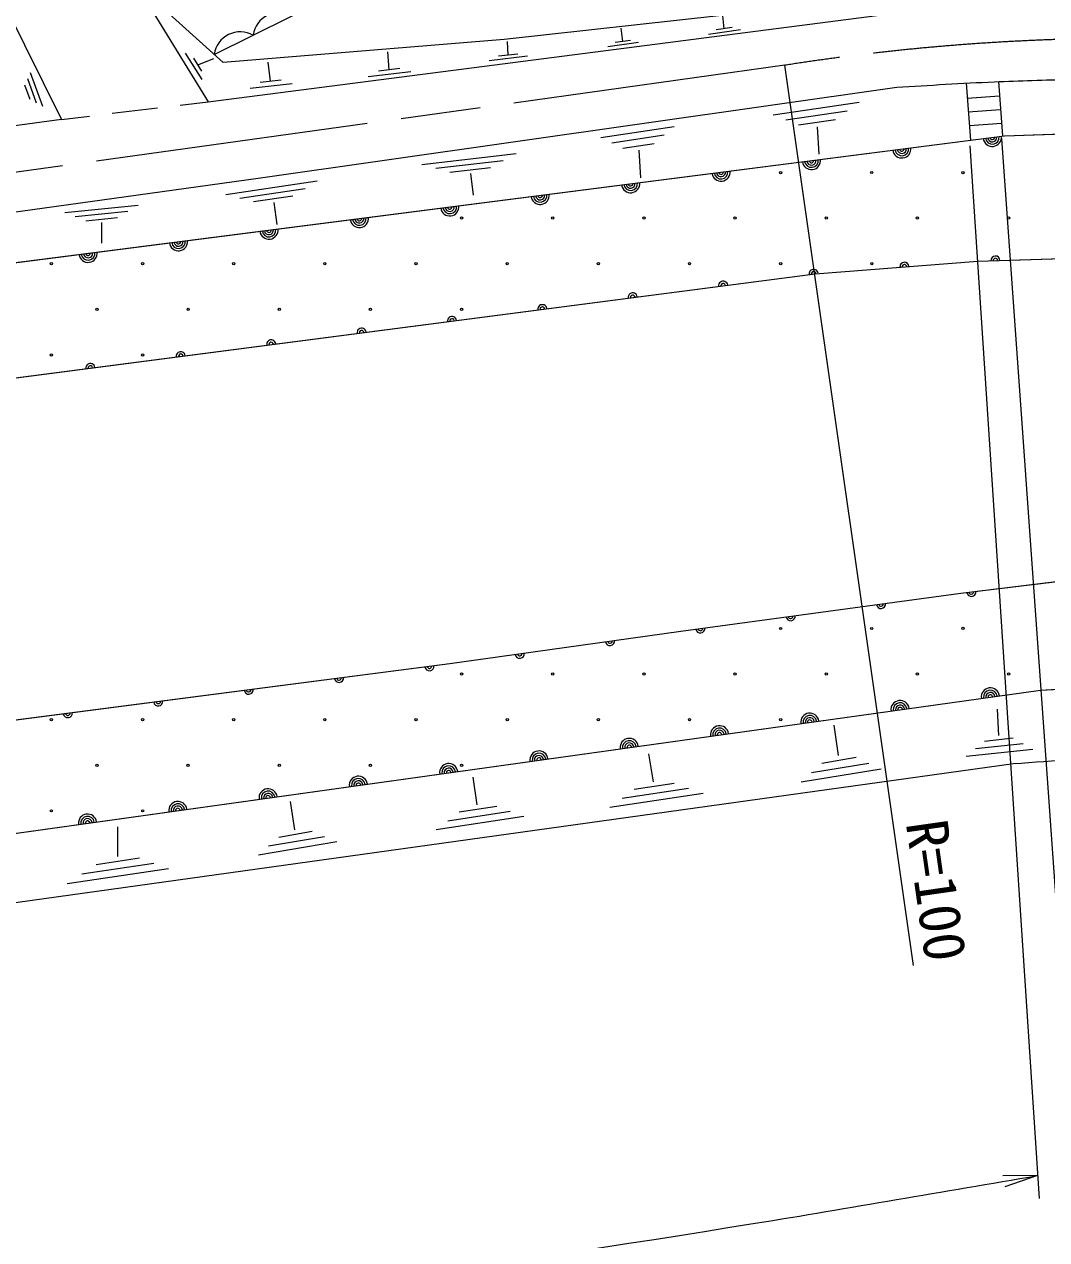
# Model space of a CAD drawing. Units: millimetres, scale not verified. Extents: x 40000 to 680000, y 20000 to 380000.
# Drawn here: x 422812 to 467674, y 269188 to 322502 of the extents above; entities that cross this region are included whole.
import ezdxf
from ezdxf.enums import TextEntityAlignment as Align

# ---------------------------------------------------------------- set-up
doc = ezdxf.new("R2010")
doc.units = ezdxf.units.MM
doc.header["$LTSCALE"] = 1000
doc.linetypes.add('CHAIN', pattern=[18.5, 12, -1.5, 3.5, -1.5])
for name, color, linetype, lineweight in [('M-BGD', 7, 'Continuous', 13), ('M-BMK', 2, 'CHAIN', 13), ('M-BMK-SRVR', 3, 'Continuous', 13), ('M-STR-HTXT', 7, 'Continuous', 13)]:
    doc.layers.add(name, color=color, linetype=linetype, lineweight=lineweight)
doc.styles.add('ＭＳ ゴシック', font='')
doc.styles.get('ＭＳ ゴシック').set_extended_font_data('MS Gothic')

msp = doc.modelspace()

# ---------------------------------------------------------------- linework, layer by layer
at = {"layer": 'M-BGD'}
for p, q in [((431140, 321178), (446546, 328821)), ((431140, 321178), (446546, 328821)), ((453518, 322307), (453461, 322889)), ((449076, 321749), (449005, 322331)), ((454237, 322267), (452828, 322057)), ((453871, 322360), (453166, 322255)), ((444042, 321149), (444010, 321742)), ((449767, 321698), (448421, 321508)), ((449413, 321796), (448740, 321701)), ((430612, 320084), (429890, 321243)), ((430606, 320441), (430245, 321021)), ((430426, 320731), (431124, 321001)), ((438824, 320506), (438758, 321292)), ((444888, 321100), (443213, 320902)), ((444461, 321199), (443623, 321100)), ((433621, 320002), (433512, 320849)), ((439779, 320423), (437902, 320197)), ((439293, 320563), (438355, 320450)), ((422949, 320120), (423331, 319063)), ((423076, 320390), (423611, 318911)), ((434567, 319890), (432729, 319691)), ((434080, 320052), (433161, 319953)), ((464136, 319920), (464331, 317423)), ((465555, 319987), (465741, 317604)), ((422822, 319850), (423052, 319216)), ((464188, 319256), (465603, 319366)), ((426672, 318599), (428658, 318837)), ((429650, 318957), (430880, 319104)), ((455667, 318536), (459449, 319083)), ((424449, 318332), (425679, 318479)), ((456224, 318315), (458926, 318706)), ((456782, 318093), (458402, 318328)), ((464234, 318658), (465650, 318768)), ((448112, 317541), (451332, 318025)), ((457603, 318011), (457670, 316812)), ((464281, 318060), (465697, 318170)), ((465823, 317614), (473391, 317871)), ((413580, 310916), (465823, 317614)), ((448592, 317307), (450892, 317653)), ((449072, 317073), (450452, 317281)), ((440250, 316357), (444392, 316842)), ((449776, 316975), (449856, 315762)), ((440870, 316187), (443828, 316533)), ((441490, 316017), (443265, 316225)), ((431653, 315039), (435669, 315633)), ((442397, 315961), (442511, 315003)), ((432262, 314883), (435130, 315307)), ((424585, 314245), (427815, 314571)), ((432871, 314726), (434592, 314981)), ((433755, 314693), (433895, 313728)), ((425047, 314066), (427355, 314299)), ((425510, 313887), (426894, 314027)), ((426202, 313807), (426205, 312905)), ((457521, 311563), (464658, 312114)), ((464658, 312114), (470669, 312298)), ((410418, 305436), (457521, 311563)), ((463901, 297549), (471069, 298420)), ((451625, 295885), (463901, 297549)), ((441479, 294462), (451625, 295885)), ((390718, 287871), (441479, 294462)), ((370526, 279768), (467398, 293301)), ((467398, 293301), (471247, 293503)), ((465569, 291308), (465511, 292460)), ((458535, 290430), (458352, 291760)), ((466206, 291183), (464951, 291049)), ((467072, 290696), (464144, 290383)), ((466639, 290939), (464548, 290716)), ((450416, 289267), (450210, 290495)), ((459865, 290084), (457357, 289667)), ((459318, 290333), (457813, 290083)), ((460413, 289834), (456901, 289251)), ((442689, 288268), (442515, 289483)), ((451960, 288975), (449043, 288536)), ((451325, 289194), (449575, 288931)), ((452595, 288756), (448511, 288141)), ((434680, 287170), (434493, 288411)), ((444135, 287971), (441389, 287554)), ((443542, 288191), (441895, 287941)), ((444728, 287751), (440883, 287167)), ((426917, 285996), (426917, 287295)), ((435986, 286861), (433530, 286444)), ((435448, 287088), (433975, 286838)), ((436524, 286634), (433086, 286051)), ((427868, 285920), (425966, 285638)), ((429136, 285458), (424698, 284801)), ((428502, 285689), (425332, 285220))]:
    msp.add_line(p, q, dxfattribs=at)
for points in [[(456153, 346640), (466732, 326749), (466664, 325078), (466039, 324264), (453419, 322885), (443869, 321837), (431532, 320822), (427677, 324322), (430880, 319104), (464760, 323474), (465592, 324215)], [(100046, 321568), (106100, 314597), (113002, 309980), (122245, 304287), (130550, 300202), (149497, 293752), (173113, 287196), (205431, 278137), (210388, 276841), (225905, 273805), (233250, 273135), (243185, 273961), (259539, 278579), (294236, 289986), (318669, 296674), (345620, 302605), (375554, 307772), (433075, 315758), (461096, 319748)], [(363938, 303398), (382714, 306613), (413580, 310916), (465823, 317614), (473391, 317871), (479888, 317536), (485224, 317023), (488908, 316465), (492480, 315750), (499982, 313875), (505831, 311754), (511011, 309454), (516079, 306730), (521102, 303716), (526355, 300013), (531838, 295491), (536145, 291527), (542025, 285440), (550907, 275185), (565986, 257821)], [(360782, 297895), (379826, 300786), (410418, 305436), (457521, 311563), (464658, 312114), (470669, 312298), (475979, 312365), (482014, 312008), (488556, 311294), (494495, 310244), (498402, 309173), (500746, 308481), (504095, 307186), (506461, 306159), (511418, 303658), (514878, 301626), (518830, 299104), (523176, 295814), (526261, 293422), (531630, 288770), (536519, 283993), (539405, 281154), (544361, 275763), (562512, 254620)], [(368439, 284407), (390718, 287871), (441479, 294462), (451625, 295885), (463901, 297549), (471069, 298420)], [(370526, 279768), (467398, 293301), (471247, 293503), (474261, 293525), (479753, 292967), (484084, 292186), (487567, 291360), (493528, 289462), (498060, 287564), (501164, 286180), (504178, 284416), (507571, 282340), (510585, 280174), (514068, 277428), (516502, 275262), (521372, 270680), (524070, 267917), (528675, 262604), (532611, 257967), (543596, 244951), (547155, 240475)], [(234180, 228639), (234610, 233495), (236708, 237782), (241151, 240528), (248276, 242443), (291164, 256366), (325149, 266947), (348058, 272789), (358190, 275196), (392798, 279858), (466219, 290076)]]:
    msp.add_lwpolyline(points, dxfattribs=at)
msp.add_lwpolyline([(422020, 323232), (424449, 318332), (400735, 315113), (358137, 308649), (353322, 309204), (342703, 307316), (341451, 310690), (340549, 312543), (337739, 319016), (337708, 319436), (343137, 310239), (352266, 311623), (357371, 311102), (389767, 315681), (413801, 319160), (417530, 320031), (422196, 320299)], close=True, dxfattribs=at)
for centre in [(456000, 316000), (456000, 316000), (460000, 316001), (460000, 316001), (464000, 316000), (464000, 316000), (442001, 314001), (446001, 314001), (450001, 314000), (454001, 314000), (458000, 314001), (462001, 314000), (466000, 314000), (424000, 312001), (424000, 312001), (428001, 312000), (428001, 312000), (432000, 312000), (432000, 312000), (436000, 312001), (436000, 312001), (440000, 312000), (440000, 312000), (444000, 312000), (444000, 312000), (448001, 312001), (448001, 312001), (452001, 312001), (452001, 312001), (456001, 312001), (456001, 312001), (460001, 312000), (460001, 312000), (426000, 310001), (430001, 310000), (434000, 310001), (438001, 310000), (442000, 310000), (424001, 308001), (424001, 308001), (428001, 308000), (428001, 308000), (456000, 296000), (456000, 296000), (460000, 296000), (460000, 296000), (464001, 296001), (464001, 296001), (442000, 294001), (446001, 294000), (450000, 294001), (454001, 294000), (458000, 294000), (462000, 294000), (466000, 294000), (424001, 292000), (424001, 292000), (428000, 292000), (428000, 292000), (432001, 292000), (432001, 292000), (436000, 292000), (436000, 292000), (440001, 292001), (440001, 292001), (444001, 292000), (444001, 292000), (448001, 292001), (448001, 292001), (452000, 292001), (452000, 292001), (456001, 292000), (456001, 292000), (426001, 290001), (430000, 290001), (434001, 290000), (438000, 290000), (442001, 290000), (424001, 288001), (424001, 288001), (428000, 288001), (428000, 288001)]:
    msp.add_circle(centre, 50, dxfattribs=at)
for centre, radius, start, end in [((434002, 321858), 1163, 61.1362, 171.6316), ((432290, 321009), 1163, 61.1362, 171.6316), ((465286, 317545), 400, 187.3058, 7.3058), ((465286, 317545), 300, 187.3058, 7.3058), ((465286, 317545), 200, 187.3058, 7.3058), ((465286, 317545), 100, 187.3058, 7.3058), ((461318, 317037), 400, 187.3058, 7.3058), ((461318, 317037), 300, 187.3058, 7.3058), ((461318, 317037), 200, 187.3058, 7.3058), ((461318, 317037), 100, 187.3058, 7.3058), ((457351, 316528), 400, 187.3058, 7.3058), ((457351, 316528), 300, 187.3058, 7.3058), ((457351, 316528), 200, 187.3058, 7.3058), ((457351, 316528), 100, 187.3058, 7.3058), ((453383, 316019), 400, 187.3058, 7.3058), ((453383, 316019), 300, 187.3058, 7.3058), ((453383, 316019), 200, 187.3058, 7.3058), ((453383, 316019), 100, 187.3058, 7.3058), ((449416, 315511), 400, 187.3058, 7.3058), ((449416, 315511), 300, 187.3058, 7.3058), ((449416, 315511), 200, 187.3058, 7.3058), ((449416, 315511), 100, 187.3058, 7.3058), ((445448, 315002), 400, 187.3058, 7.3058), ((445448, 315002), 300, 187.3058, 7.3058), ((445448, 315002), 200, 187.3058, 7.3058), ((445448, 315002), 100, 187.3058, 7.3058), ((437513, 313985), 400, 187.3058, 7.3058), ((437513, 313985), 300, 187.3058, 7.3058), ((441481, 314494), 400, 187.3058, 7.3058), ((441481, 314494), 300, 187.3058, 7.3058), ((441481, 314494), 200, 187.3058, 7.3058), ((441481, 314494), 100, 187.3058, 7.3058), ((433546, 313476), 400, 187.3058, 7.3058), ((433546, 313476), 300, 187.3058, 7.3058), ((433546, 313476), 200, 187.3058, 7.3058), ((433546, 313476), 100, 187.3058, 7.3058), ((437513, 313985), 200, 187.3058, 7.3058), ((437513, 313985), 100, 187.3058, 7.3058), ((429578, 312968), 400, 187.3058, 7.3058), ((429578, 312968), 300, 187.3058, 7.3058), ((429578, 312968), 200, 187.3058, 7.3058), ((429578, 312968), 100, 187.3058, 7.3058), ((425611, 312459), 400, 187.3058, 7.3058), ((425611, 312459), 300, 187.3058, 7.3058), ((425611, 312459), 200, 187.3058, 7.3058), ((425611, 312459), 100, 187.3058, 7.3058), ((461432, 311865), 200, 4.4124, 184.4124), ((461432, 311865), 100, 4.4124, 184.4124), ((465422, 312138), 200, 1.755, 181.755), ((465422, 312138), 100, 1.755, 181.755), ((457444, 311554), 200, 7.412, 187.412), ((457444, 311554), 100, 7.412, 187.412), ((453478, 311038), 200, 7.412, 187.412), ((453478, 311038), 100, 7.412, 187.412), ((449511, 310522), 200, 7.412, 187.412), ((449511, 310522), 100, 7.412, 187.412), ((445545, 310005), 200, 7.412, 187.412), ((445545, 310005), 100, 7.412, 187.412), ((441578, 309489), 200, 7.412, 187.412), ((441578, 309489), 100, 7.412, 187.412), ((437612, 308973), 200, 7.412, 187.412), ((437612, 308973), 100, 7.412, 187.412), ((433645, 308457), 200, 7.412, 187.412), ((433645, 308457), 100, 7.412, 187.412), ((425712, 307425), 200, 7.412, 187.412), ((429678, 307941), 200, 7.412, 187.412), ((429678, 307941), 100, 7.412, 187.412), ((425712, 307425), 100, 7.412, 187.412), ((464366, 297605), 200, 186.9277, 6.9277), ((464366, 297605), 100, 186.9277, 6.9277), ((460402, 297075), 200, 187.7156, 7.7156), ((460402, 297075), 100, 187.7156, 7.7156), ((456438, 296538), 200, 187.7156, 7.7156), ((456438, 296538), 100, 187.7156, 7.7156), ((452474, 296001), 200, 187.7156, 7.7156), ((452474, 296001), 100, 187.7156, 7.7156), ((448512, 295449), 200, 187.9888, 7.9888), ((448512, 295449), 100, 187.9888, 7.9888), ((444551, 294893), 200, 187.9888, 7.9888), ((444551, 294893), 100, 187.9888, 7.9888), ((440589, 294346), 200, 187.3973, 7.3973), ((440589, 294346), 100, 187.3973, 7.3973), ((436622, 293831), 200, 187.3973, 7.3973), ((436622, 293831), 100, 187.3973, 7.3973), ((432655, 293316), 200, 187.3973, 7.3973), ((432655, 293316), 100, 187.3973, 7.3973), ((465203, 292994), 400, 7.9529, 187.9529), ((465203, 292994), 300, 7.9529, 187.9529), ((428689, 292801), 200, 187.3973, 7.3973), ((428689, 292801), 100, 187.3973, 7.3973), ((461241, 292441), 400, 7.9529, 187.9529), ((461241, 292441), 300, 7.9529, 187.9529), ((465203, 292994), 200, 7.9529, 187.9529), ((465203, 292994), 100, 7.9529, 187.9529), ((424722, 292286), 200, 187.3973, 7.3973), ((424722, 292286), 100, 187.3973, 7.3973), ((457280, 291887), 400, 7.9529, 187.9529), ((457280, 291887), 300, 7.9529, 187.9529), ((461241, 292441), 200, 7.9529, 187.9529), ((461241, 292441), 100, 7.9529, 187.9529), ((453318, 291334), 400, 7.9529, 187.9529), ((453318, 291334), 300, 7.9529, 187.9529), ((457280, 291887), 200, 7.9529, 187.9529), ((457280, 291887), 100, 7.9529, 187.9529), ((449357, 290780), 400, 7.9529, 187.9529), ((453318, 291334), 200, 7.9529, 187.9529), ((453318, 291334), 100, 7.9529, 187.9529), ((445395, 290227), 400, 7.9529, 187.9529), ((449357, 290780), 300, 7.9529, 187.9529), ((449357, 290780), 200, 7.9529, 187.9529), ((449357, 290780), 100, 7.9529, 187.9529), ((441434, 289674), 400, 7.9529, 187.9529), ((445395, 290227), 300, 7.9529, 187.9529), ((445395, 290227), 200, 7.9529, 187.9529), ((445395, 290227), 100, 7.9529, 187.9529), ((437472, 289120), 400, 7.9529, 187.9529), ((441434, 289674), 300, 7.9529, 187.9529), ((441434, 289674), 200, 7.9529, 187.9529), ((441434, 289674), 100, 7.9529, 187.9529), ((433510, 288567), 400, 7.9529, 187.9529), ((437472, 289120), 300, 7.9529, 187.9529), ((437472, 289120), 200, 7.9529, 187.9529), ((437472, 289120), 100, 7.9529, 187.9529), ((433510, 288567), 300, 7.9529, 187.9529), ((433510, 288567), 200, 7.9529, 187.9529), ((433510, 288567), 100, 7.9529, 187.9529), ((429549, 288013), 400, 7.9529, 187.9529), ((429549, 288013), 300, 7.9529, 187.9529), ((429549, 288013), 200, 7.9529, 187.9529), ((429549, 288013), 100, 7.9529, 187.9529), ((425587, 287460), 400, 7.9529, 187.9529), ((425587, 287460), 300, 7.9529, 187.9529), ((425587, 287460), 200, 7.9529, 187.9529), ((425587, 287460), 100, 7.9529, 187.9529)]:
    msp.add_arc(centre, radius, start, end, dxfattribs=at)
for points, knots in [([(461096, 319748), (462525, 319825), (463954, 319920), (465384, 319980), (466490, 320026), (467596, 320069), (468703, 320077), (470980, 320093), (473261, 320096), (475535, 319973), (477605, 319860), (479666, 319619), (481727, 319392), (483730, 319172), (485737, 318963), (487725, 318633), (490618, 318153), (493509, 317617), (496343, 316862), (498351, 316327), (500307, 315605), (502267, 314912), (504786, 314021), (507301, 313108), (509766, 312075), (512430, 310959), (515066, 309768), (517636, 308448), (519623, 307427), (521578, 306333), (523463, 305133), (525725, 303692), (527906, 302120), (530026, 300478), (532213, 298784), (534322, 296986), (536367, 295123), (538417, 293256), (540324, 291237), (542303, 289294)], [0, 0, 0, 0, 1, 1, 1, 2, 2, 2, 3, 3, 3, 4, 4, 4, 5, 5, 5, 6, 6, 6, 7, 7, 7, 8, 8, 8, 9, 9, 9, 10, 10, 10, 11, 11, 11, 12, 12, 12, 13, 13, 13, 13]), ([(466219, 290076), (467989, 290191), (469758, 290349), (471531, 290420), (472349, 290453), (473168, 290468), (473987, 290457), (475104, 290443), (476222, 290409), (477336, 290323), (478272, 290251), (479205, 290143), (480134, 290003), (481496, 289798), (482849, 289527), (484197, 289244), (485319, 289009), (486443, 288776), (487546, 288463), (488988, 288054), (490401, 287546), (491810, 287034), (493268, 286505), (494711, 285936), (496141, 285337), (497404, 284808), (498647, 284231), (499892, 283663), (500901, 283202), (501926, 282774), (502906, 282256), (503886, 281739), (504828, 281151), (505764, 280559), (507151, 279683), (508521, 278777), (509850, 277813), (511142, 276876), (512380, 275868), (513623, 274866), (514701, 273997), (515778, 273126), (516815, 272210), (517862, 271286), (518912, 270360), (519873, 269347), (521662, 267464), (523262, 265408), (524897, 263391), (526080, 261933), (527191, 260418), (528358, 258948), (528917, 258243), (529481, 257542), (530055, 256849), (530627, 256158), (531220, 255483), (531796, 254795), (532441, 254025), (533074, 253246), (533716, 252473), (534851, 251108), (535980, 249738), (537132, 248388), (538272, 247051), (539443, 245742), (540593, 244414), (541414, 243464), (542221, 242501), (543049, 241556), (543834, 240658), (544635, 239775), (545428, 238885)], [0, 0, 0, 0, 1, 1, 1, 2, 2, 2, 3, 3, 3, 4, 4, 4, 5, 5, 5, 6, 6, 6, 7, 7, 7, 8, 8, 8, 9, 9, 9, 10, 10, 10, 11, 11, 11, 12, 12, 12, 13, 13, 13, 14, 14, 14, 15, 15, 15, 16, 16, 16, 17, 17, 17, 18, 18, 18, 19, 19, 19, 20, 20, 20, 21, 21, 21, 22, 22, 22, 23, 23, 23, 24, 24, 24, 24])]:
    msp.add_open_spline(points, degree=3, knots=knots, dxfattribs=at)
at = {"layer": 'M-BMK'}
msp.add_line((456182, 320704), (392636, 311861), dxfattribs=at)
msp.add_arc((471433, 223227), 98664, 78.89943, 98.89195, dxfattribs=at)
at = {"layer": 'M-BMK-SRVR'}
msp.add_line((461826, 281218), (456182, 320704), dxfattribs=at)
at = {"layer": 'M-STR-HTXT'}
for p, q in [((465696, 317492), (468991, 271157)), ((464301, 317175), (467342, 271001)), ((467277, 271999), (465756, 271994)), ((467277, 271999), (465840, 271501))]:
    msp.add_line(p, q, dxfattribs=at)
msp.add_open_spline([(71310, 272549), (72813, 271533), (74285, 270469), (75820, 269502), (78301, 267940), (80851, 266488), (83411, 265059), (85391, 263954), (87374, 262851), (89417, 261867), (91624, 260803), (93899, 259886), (96159, 258942), (99023, 257746), (101881, 256528), (104799, 255470), (107248, 254582), (109743, 253824), (112234, 253059), (117409, 251470), (122629, 250032), (127831, 248538), (134357, 246663), (140894, 244827), (147422, 242962), (154022, 241077), (160624, 239201), (167215, 237286), (171539, 236029), (175821, 234618), (180175, 233468), (183085, 232699), (186016, 232008), (188966, 231408), (191663, 230860), (194379, 230395), (197104, 230002), (199973, 229587), (202853, 229224), (205744, 228997), (210586, 228617), (215446, 228342), (220303, 228398), (226175, 228466), (232058, 228797), (237885, 229529), (244626, 230375), (251253, 231961), (257916, 233290), (264587, 234621), (271230, 236092), (277883, 237510), (287356, 239528), (296832, 241532), (306291, 243613), (311093, 244669), (315875, 245820), (320682, 246853), (325946, 247984), (331232, 249012), (336506, 250093), (341404, 251097), (346287, 252176), (351199, 253107), (356234, 254062), (361289, 254909), (366345, 255744), (372916, 256831), (379512, 257769), (386087, 258834), (397198, 260633), (408279, 262618), (419392, 264410), (431210, 266315), (443064, 267999), (454882, 269910), (459018, 270579), (463145, 271303), (467277, 271999)], degree=3, knots=[0, 0, 0, 0, 1, 1, 1, 2, 2, 2, 3, 3, 3, 4, 4, 4, 5, 5, 5, 6, 6, 6, 7, 7, 7, 8, 8, 8, 9, 9, 9, 10, 10, 10, 11, 11, 11, 12, 12, 12, 13, 13, 13, 14, 14, 14, 15, 15, 15, 16, 16, 16, 17, 17, 17, 18, 18, 18, 19, 19, 19, 20, 20, 20, 21, 21, 21, 22, 22, 22, 23, 23, 23, 24, 24, 24, 25, 25, 25, 26, 26, 26, 26], dxfattribs=at)

# ---------------------------------------------------------------- texts
at = {"layer": 'M-BMK-SRVR', "style": 'ＭＳ ゴシック'}
msp.add_text('R=100', height=1833, rotation=278.134, dxfattribs=at).set_placement((461826, 281218), align=Align.BOTTOM_RIGHT)

doc.saveas('drawing.dxf')
